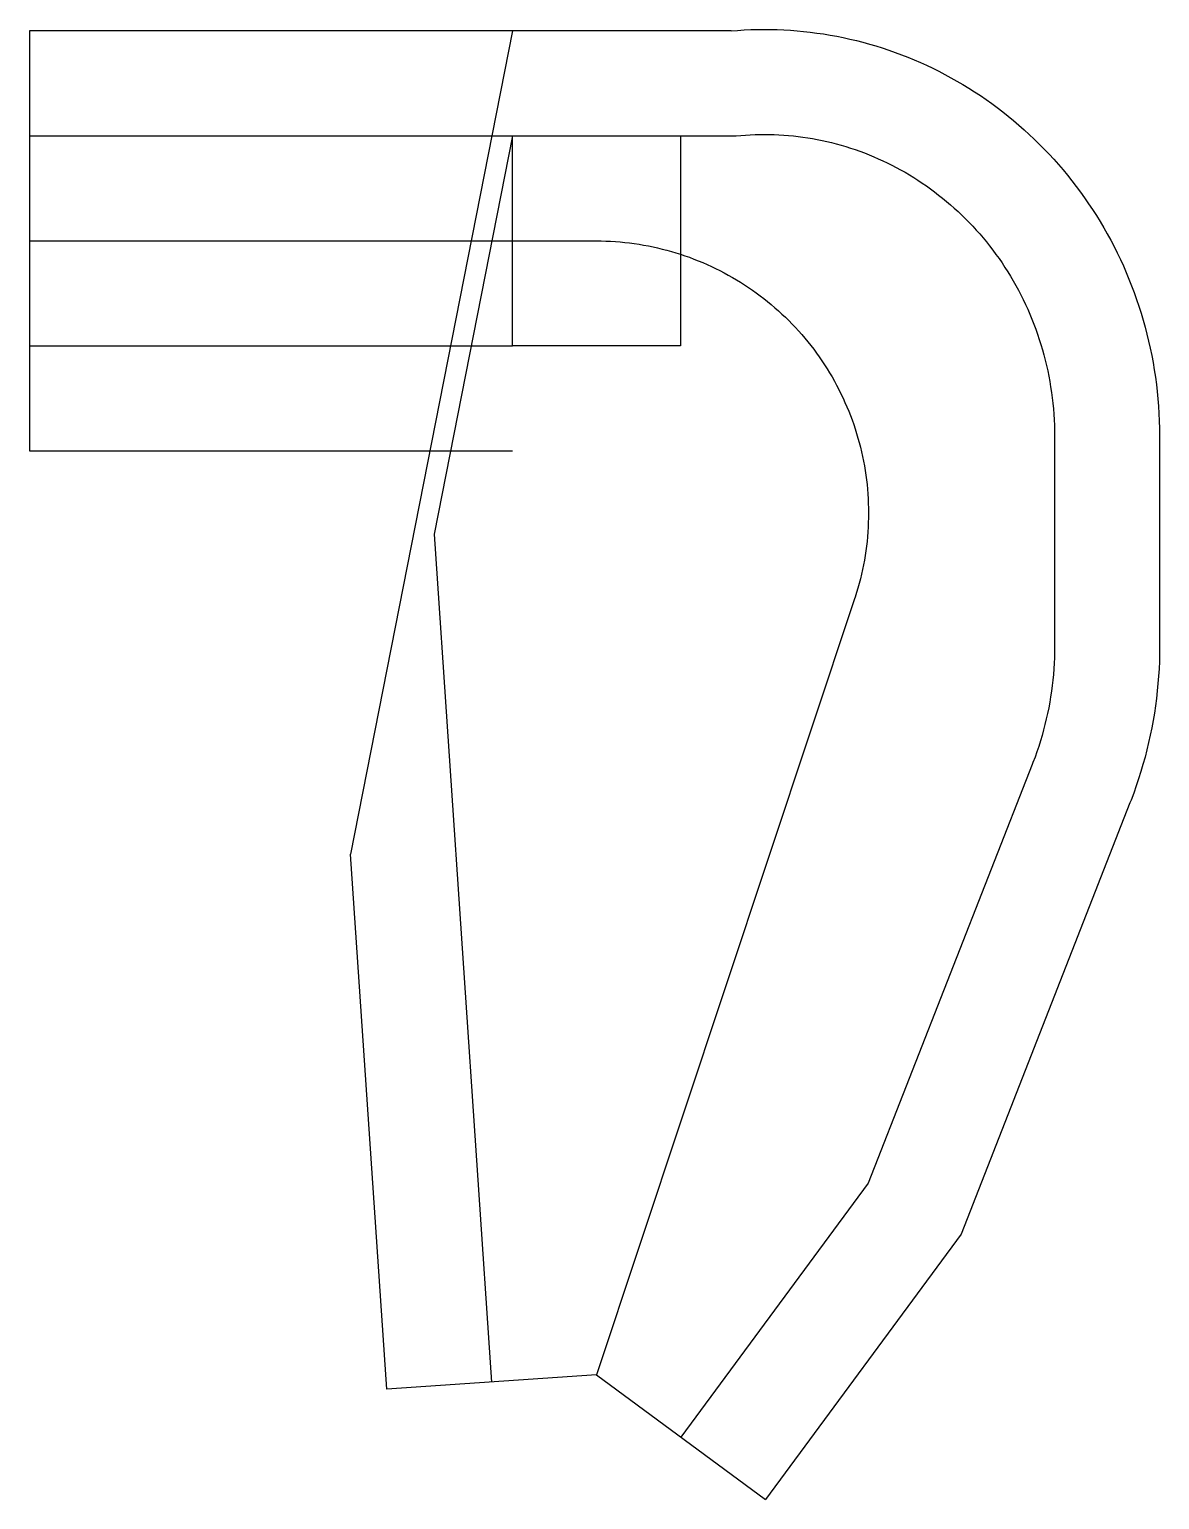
# Model space of a CAD drawing. Header units: metres. Extents: x -10000 to 9932, y -22197 to 3730.
import ezdxf

# ---------------------------------------------------------------- set-up
doc = ezdxf.new("R2010")
doc.units = ezdxf.units.M

msp = doc.modelspace()

# ---------------------------------------------------------------- linework, layer by layer
at = {"color": 1}
for p, q in [((-10000, 3704), (-10000, -3704)), ((2375, 3704), (-10000, 3704)), ((-1482, 3704), (-4336, -10814)), ((-10000, 1852), (2464, 1852)), ((-1482, 1852), (-2862, -5169)), ((-10000, -1852), (-1482, -1852)), ((8080, -3450), (8080, -7154)), ((9932, -3450), (9932, -7154)), ((-10000, -3704), (-1482, -3704)), ((-2862, -5169), (-1848, -20125)), ((7685, -9236), (4795, -16616)), ((9409, -9911), (6430, -17518)), ((-3696, -20251), (-4336, -10814)), ((4795, -16616), (1491, -21099)), ((6430, -17518), (2982, -22197)), ((0, -20000), (-3696, -20251)), ((0, -20000), (2982, -22197))]:
    msp.add_line(p, q, dxfattribs=at)
for points in [[(2375, 3704), (2490, 3713), (2606, 3721), (2722, 3726), (2838, 3729), (2955, 3730), (3071, 3730), (3188, 3727), (3305, 3722), (3421, 3715), (3538, 3706), (3655, 3695), (3772, 3682), (3889, 3667), (4005, 3650), (4122, 3631), (4238, 3609), (4354, 3586), (4469, 3560), (4585, 3533), (4700, 3504), (4814, 3472), (4929, 3438), (5042, 3403), (5156, 3365), (5268, 3325), (5380, 3284), (5492, 3240), (5603, 3194), (5713, 3147), (5823, 3097), (5932, 3045), (6040, 2992), (6147, 2936), (6253, 2879), (6359, 2820), (6463, 2758), (6567, 2695), (6669, 2630), (6771, 2563), (6871, 2494), (6971, 2424), (7069, 2351), (7166, 2277), (7262, 2201), (7357, 2123), (7451, 2044), (7543, 1962), (7634, 1879), (7723, 1795), (7811, 1709), (7898, 1621), (7983, 1531), (8067, 1440), (8149, 1347), (8230, 1253), (8309, 1157), (8387, 1060), (8463, 962), (8538, 861), (8610, 760), (8681, 657), (8751, 553), (8818, 447), (8884, 340), (8948, 232), (9010, 123), (9070, 12), (9129, -99), (9185, -212), (9240, -326), (9293, -441), (9344, -558), (9392, -675), (9439, -793), (9484, -912), (9527, -1032), (9567, -1153), (9606, -1274), (9643, -1397), (9677, -1520), (9709, -1644), (9739, -1768), (9767, -1894), (9793, -2020), (9817, -2146), (9839, -2273), (9858, -2401), (9875, -2529), (9890, -2657), (9903, -2786), (9913, -2915), (9921, -3045), (9927, -3175), (9931, -3305), (9932, -3435), (9932, -3450)], [(1482, -1852), (-1482, -1852), (-1482, 1852), (1482, 1852), (1482, -1852)], [(2464, 1852), (2547, 1860), (2630, 1867), (2714, 1872), (2798, 1875), (2882, 1878), (2966, 1878), (3050, 1878), (3134, 1876), (3219, 1872), (3303, 1867), (3388, 1860), (3473, 1852), (3557, 1843), (3642, 1831), (3727, 1819), (3811, 1805), (3895, 1789), (3980, 1772), (4064, 1753), (4148, 1733), (4231, 1712), (4315, 1689), (4398, 1664), (4481, 1638), (4563, 1610), (4646, 1581), (4727, 1551), (4809, 1519), (4890, 1485), (4970, 1450), (5050, 1414), (5130, 1376), (5209, 1337), (5287, 1296), (5365, 1254), (5443, 1210), (5519, 1165), (5595, 1118), (5670, 1070), (5745, 1021), (5819, 971), (5892, 918), (5964, 865), (6035, 810), (6106, 754), (6176, 697), (6244, 638), (6312, 578), (6379, 517), (6445, 454), (6510, 391), (6574, 326), (6637, 259), (6699, 192), (6759, 123), (6819, 54), (6878, -17), (6935, -89), (6991, -162), (7046, -237), (7100, -312), (7153, -388), (7204, -466), (7254, -544), (7303, -624), (7350, -704), (7396, -785), (7441, -868), (7484, -951), (7526, -1035), (7567, -1120), (7606, -1206), (7643, -1292), (7680, -1380), (7714, -1468), (7748, -1557), (7779, -1646), (7810, -1736), (7838, -1827), (7866, -1919), (7891, -2011), (7915, -2104), (7938, -2197), (7959, -2291), (7978, -2385), (7995, -2480), (8011, -2575), (8026, -2671), (8038, -2767), (8049, -2863), (8059, -2960), (8066, -3057), (8072, -3154), (8077, -3252), (8079, -3349), (8080, -3447), (8080, -3450)], [(-10000, 0), (0, 0), (84, -1), (167, -3), (251, -7), (335, -12), (418, -18), (502, -26), (585, -36), (668, -47), (751, -59), (833, -73), (916, -88), (998, -105), (1079, -123), (1161, -143), (1242, -163), (1323, -186), (1403, -210), (1483, -235), (1562, -261), (1641, -289), (1720, -319), (1797, -349), (1875, -381), (1952, -415), (2028, -450), (2103, -486), (2178, -523), (2253, -562), (2326, -602), (2399, -643), (2471, -685), (2543, -729), (2613, -774), (2683, -820), (2752, -868), (2820, -916), (2888, -966), (2954, -1017), (3020, -1069), (3084, -1123), (3148, -1177), (3211, -1232), (3272, -1289), (3333, -1347), (3393, -1405), (3452, -1465), (3509, -1526), (3566, -1588), (3621, -1650), (3676, -1714), (3729, -1779), (3781, -1844), (3832, -1911), (3882, -1978), (3930, -2046), (3978, -2115), (4024, -2185), (4069, -2256), (4113, -2327), (4155, -2399), (4197, -2472), (4237, -2546), (4275, -2620), (4313, -2695), (4349, -2770), (4383, -2847), (4417, -2923), (4449, -3001), (4479, -3079), (4509, -3157), (4537, -3236), (4563, -3315), (4589, -3395), (4612, -3476), (4635, -3556), (4656, -3637), (4675, -3719), (4693, -3801), (4710, -3883), (4725, -3965), (4739, -4048), (4751, -4130), (4762, -4213), (4772, -4297), (4780, -4380), (4786, -4463), (4792, -4547), (4795, -4631), (4797, -4714), (4798, -4798), (4797, -4882), (4795, -4966), (4792, -5049), (4786, -5133), (4780, -5216), (4772, -5300), (4762, -5383), (4751, -5466), (4739, -5549), (4725, -5631), (4710, -5714), (4693, -5796), (4675, -5878), (4656, -5959), (4635, -6040), (4612, -6121), (4589, -6201), (4563, -6281), (4553, -6313), (0, -20000)], [(8080, -7154), (8079, -7252), (8077, -7350), (8073, -7449), (8067, -7547), (8059, -7645), (8049, -7744), (8038, -7842), (8025, -7941), (8010, -8039), (7994, -8137), (7976, -8235), (7956, -8333), (7934, -8430), (7911, -8528), (7886, -8625), (7859, -8721), (7831, -8818), (7800, -8914), (7768, -9009), (7735, -9105), (7699, -9199), (7685, -9236)], [(9932, -7154), (9931, -7284), (9928, -7415), (9922, -7546), (9914, -7676), (9904, -7807), (9891, -7937), (9876, -8068), (9859, -8198), (9840, -8329), (9818, -8458), (9794, -8588), (9768, -8718), (9739, -8847), (9708, -8976), (9675, -9104), (9639, -9232), (9602, -9359), (9562, -9486), (9519, -9612), (9475, -9738), (9428, -9863), (9409, -9911)]]:
    msp.add_lwpolyline(points, dxfattribs=at)

doc.saveas('drawing.dxf')
